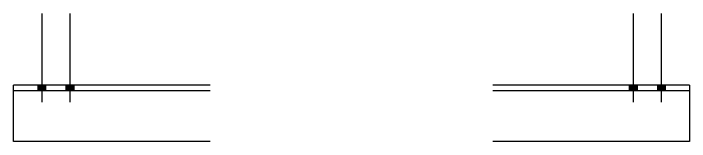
# Model space of a CAD drawing. Header units: millimetres. Extents: x 8 to 13800, y 6 to 296.
# Drawn here: x 7113 to 8313, y 11 to 238 of the extents above; entities that cross this region are included whole.
import ezdxf

# ---------------------------------------------------------------- set-up
doc = ezdxf.new("R2010")
doc.units = ezdxf.units.MM
doc.linetypes.add('DXK_LINE_DOT2', pattern=[3.9198, 1.9599, -1.9599])
doc.layers.add('STÅL', color=7, linetype='Continuous')

msp = doc.modelspace()

# ---------------------------------------------------------------- hatches: boundary and pattern name
at = {"layer": 'STÅL', "linetype": 'Continuous'}
for points in [[(7170.1, 110.5), (7156.1, 110.5), (7156.1, 100.5), (7170.1, 100.5)], [(7220.1, 110.5), (7206.1, 110.5), (7206.1, 100.5), (7220.1, 100.5)], [(8220.1, 110.5), (8206.1, 110.5), (8206.1, 100.5), (8220.1, 100.5)], [(8270.1, 110.5), (8256.1, 110.5), (8256.1, 100.5), (8270.1, 100.5)]]:
    msp.add_hatch(color=3, dxfattribs=at).paths.add_polyline_path(points)

# ---------------------------------------------------------------- linework, layer by layer
at = {"layer": 'STÅL', "color": 3, "linetype": 'Continuous'}
for p, q in [((7163.1, 238), (7163.1, 80.5)), ((7213.1, 238), (7213.1, 80.5)), ((8213.1, 238), (8213.1, 80.5)), ((8263.1, 238), (8263.1, 80.5)), ((7156.1, 110.5), (7156.1, 100.5)), ((7170.1, 110.5), (7170.1, 100.5)), ((7206.1, 110.5), (7206.1, 100.5)), ((7220.1, 110.5), (7220.1, 100.5)), ((8206.1, 110.5), (8206.1, 100.5)), ((8220.1, 110.5), (8220.1, 100.5)), ((8256.1, 110.5), (8256.1, 100.5)), ((8270.1, 110.5), (8270.1, 100.5))]:
    msp.add_line(p, q, dxfattribs=at)
at = {"layer": 'STÅL', "color": 2, "linetype": 'Continuous'}
for p, q in [((7113.1, 14.2), (7113.1, 110.5)), ((7462.1, 110.5), (7113.1, 110.5)), ((8313.1, 110.5), (7964.1, 110.5)), ((8313.1, 110.5), (8313.1, 10.5)), ((7462.1, 100.5), (7113.1, 100.5)), ((8313.1, 100.5), (7964.1, 100.5)), ((7113.1, 11), (7113.1, 14.2)), ((7113.1, 10.5), (7113.1, 11)), ((7462.1, 10.5), (7113.1, 10.5)), ((8313.1, 10.5), (7964.1, 10.5))]:
    msp.add_line(p, q, dxfattribs=at)
at = {"layer": 'STÅL', "color": 7, "linetype": 'DXK_LINE_DOT2'}
msp.add_line((7113.1, 10.5), (7113.1, 14.2), dxfattribs=at)

doc.saveas('drawing.dxf')
